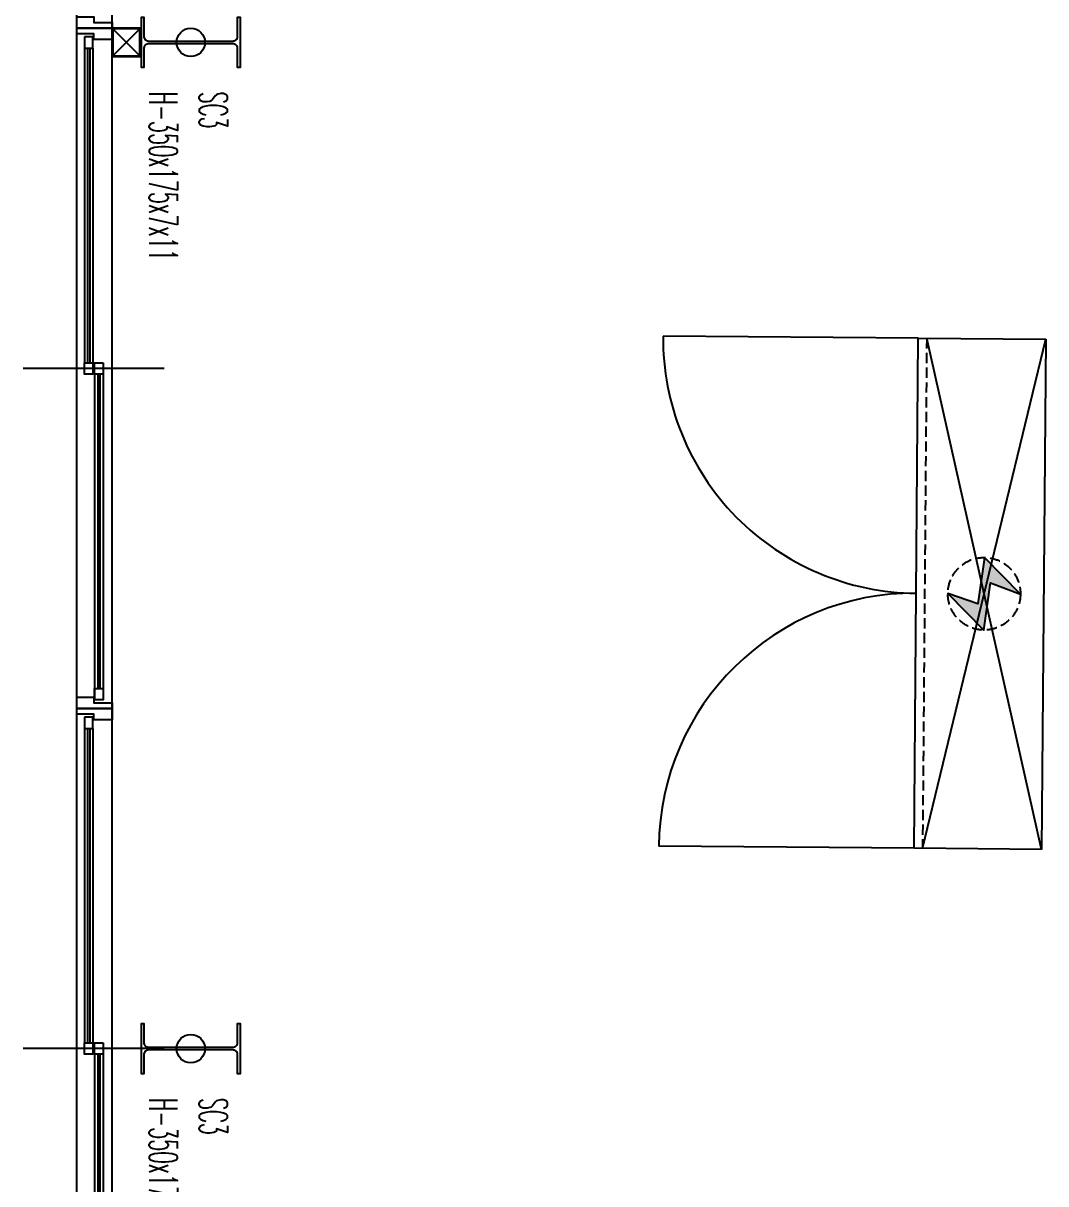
# Model space of a CAD drawing. Header units: millimetres. Extents: x 10462777 to 22643323, y 453826 to 1389191.
# Drawn here: x 11225565 to 11229172, y 607672 to 611766 of the extents above; entities that cross this region are included whole.
import ezdxf
from ezdxf.enums import TextEntityAlignment as Align

# ---------------------------------------------------------------- set-up
doc = ezdxf.new("R2010")
doc.units = ezdxf.units.MM
doc.header["$LTSCALE"] = 200
doc.header["$MEASUREMENT"] = 0
doc.linetypes.add('HIDDEN_KS1', pattern=[0.26, 0.18, -0.08])
doc.layers.get('0').update_dxf_attribs({"linetype": 'CONTINUOUS'})
for name, color, linetype in [('3', 3, 'HIDDEN_KS1'), ('4', 4, 'CONTINUOUS'), ('COL', 2, 'CONTINUOUS'), ('panel', 4, 'CONTINUOUS'), ('PIPE', 4, 'CONTINUOUS'), ('win', 6, 'CONTINUOUS')]:
    doc.layers.add(name, color=color, linetype=linetype)
doc.layers.add('No_Print', color=153, linetype='CONTINUOUS', plot=False)
doc.styles.add('HYwulM', font='txt.shx ', dxfattribs={"bigfont": ' whgtxt.shx'})

# ---------------------------------------------------------------- blocks, each defined once
blk = doc.blocks.new('shot mc')
at = {"layer": '3'}
blk.add_hatch(color=256, dxfattribs=at).paths.add_polyline_path([(13133578.2, -240368), (13133683.3, -240408.1), (13133556.4, -240279.1), (13133532.6, -240442.7), (13133427.4, -240406), (13133554.3, -240535)])
at = {"color": 3}
for p, q in [((13133308, -241305), (13133322.7, -239505.1)), ((13133322.7, -239505.1), (13133772.7, -239508.8)), ((13133338, -241305.3), (13133772.7, -239508.8)), ((13133758, -241308.7), (13133352.7, -239505.3)), ((13133772.7, -239508.8), (13133758, -241308.7)), ((13133758, -241308.7), (13133308, -241305))]:
    blk.add_line(p, q, dxfattribs=at)
blk.add_lwpolyline([(13133683.3, -240408.1), (13133556.4, -240279.1), (13133532.6, -240442.7), (13133427.4, -240406), (13133554.3, -240535), (13133578.2, -240368), (13133683.3, -240408.1)])
at = {"layer": '3'}
blk.add_line((13133352.7, -239505.3), (13133338, -241305.3), dxfattribs=at)
blk.add_circle((13133555.3, -240407), 128, dxfattribs=at)
at = {"layer": '4'}
for p, q in [((13133322.7, -239505.1), (13132422.8, -239497.7)), ((13133308, -241305), (13132408, -241297.7))]:
    blk.add_line(p, q, dxfattribs=at)
for centre, start, end in [((13133322.7, -239505.1), 179.5305, 269.5305), ((13133308, -241305), 89.5305, 179.5305)]:
    blk.add_arc(centre, 900, start, end, dxfattribs=at)

msp = doc.modelspace()

# ---------------------------------------------------------------- linework, layer by layer
at = {"layer": 'COL'}
for points in [[(11226008.32522, 611701.88492, -0.4142135624), (11225992.32522, 611717.88492), (11225992.32522, 611785.88492), (11225981.32522, 611785.88492), (11225981.32522, 611610.88492), (11225992.32522, 611610.88492), (11225992.32522, 611678.88492, -0.4142135624), (11226008.32522, 611694.88492), (11226304.32522, 611694.88492, -0.4142135624), (11226320.32522, 611678.88492), (11226320.32522, 611610.88492), (11226331.32522, 611610.88492), (11226331.32522, 611785.88492), (11226320.32522, 611785.88492), (11226320.32522, 611717.88492, -0.4142135624), (11226304.32522, 611701.88492)], [(11226008.32522, 608151.88492, -0.4142135624), (11225992.32522, 608167.88492), (11225992.32522, 608235.88492), (11225981.32522, 608235.88492), (11225981.32522, 608060.88492), (11225992.32522, 608060.88492), (11225992.32522, 608128.88492, -0.4142135624), (11226008.32522, 608144.88492), (11226304.32522, 608144.88492, -0.4142135624), (11226320.32522, 608128.88492), (11226320.32522, 608060.88492), (11226331.32522, 608060.88492), (11226331.32522, 608235.88492), (11226320.32522, 608235.88492), (11226320.32522, 608167.88492, -0.4142135624), (11226304.32522, 608151.88492)]]:
    msp.add_lwpolyline(points, format="xyb", close=True, dxfattribs=at)
at = {"layer": 'No_Print'}
for centre in [(11226156.32522, 611698.38492), (11226156.32522, 608148.38492)]:
    msp.add_circle(centre, 50, dxfattribs=at)
at = {"layer": 'PIPE'}
for p, q in [((11225881.12522, 611650.68492), (11225976.52522, 611746.08492)), ((11225976.52522, 611650.68492), (11225881.12522, 611746.08492))]:
    msp.add_line(p, q, dxfattribs=at)
for points in [[(11225978.82522, 611648.38492), (11225978.82522, 611748.38492), (11225878.82522, 611748.38492), (11225878.82522, 611648.38492)], [(11225976.52522, 611650.68492), (11225976.52522, 611746.08492), (11225881.12522, 611746.08492), (11225881.12522, 611650.68492)]]:
    msp.add_lwpolyline(points, close=True, dxfattribs=at)
at = {"layer": 'win'}
for p, q in [((11225753.82522, 611748.38492), (11225753.82522, 614148.38492)), ((11225878.82522, 611748.38492), (11225878.82522, 614148.38492)), ((11225753.82522, 609348.38492), (11225753.82522, 611748.38492)), ((11225878.82522, 609348.38492), (11225878.82522, 611748.38492)), ((11225780.82522, 611678.38492), (11225780.82522, 610568.38492)), ((11225791.82522, 611678.38492), (11225791.82522, 610568.38492)), ((11225799.82522, 611678.38492), (11225799.82522, 610568.38492)), ((11225810.82522, 611678.38492), (11225810.82522, 610568.38492)), ((11226062.10189, 610548.38492), (11225565.15245, 610548.38492)), ((11225816.82522, 610528.38492), (11225816.82522, 609378.38492)), ((11225827.82522, 610528.38492), (11225827.82522, 609418.38492)), ((11225835.82522, 610528.38492), (11225835.82522, 609418.38492)), ((11225846.82522, 610528.38492), (11225846.82522, 609418.38492)), ((11225753.82522, 606948.38492), (11225753.82522, 609348.38492)), ((11225878.82522, 606948.38492), (11225878.82522, 609348.38492)), ((11225780.82522, 609278.38492), (11225780.82522, 608168.38492)), ((11225791.82522, 609278.38492), (11225791.82522, 608168.38492)), ((11225799.82522, 609278.38492), (11225799.82522, 608168.38492)), ((11225810.82522, 609278.38492), (11225810.82522, 608168.38492)), ((11226062.10189, 608148.38492), (11225565.15245, 608148.38492)), ((11225816.82522, 608128.38492), (11225816.82522, 606978.38492)), ((11225827.82522, 608128.38492), (11225827.82522, 607018.38492)), ((11225835.82522, 608128.38492), (11225835.82522, 607018.38492)), ((11225846.82522, 608128.38492), (11225846.82522, 607018.38492))]:
    msp.add_line(p, q, dxfattribs=at)
for points in [[(11225848.82522, 611748.38492), (11225753.82522, 611748.38492), (11225753.82522, 611788.38492), (11225813.82522, 611788.38492), (11225813.82522, 611768.38492), (11225878.82522, 611768.38492), (11225878.82522, 611748.38492), (11225848.82522, 611748.38492)], [(11225828.82522, 611748.38492), (11225878.82522, 611748.38492), (11225878.82522, 611708.38492), (11225813.82522, 611708.38492), (11225813.82522, 611728.38492), (11225753.82522, 611728.38492), (11225753.82522, 611748.38492), (11225828.82522, 611748.38492)], [(11225848.82522, 609348.38492), (11225753.82522, 609348.38492), (11225753.82522, 609388.38492), (11225813.82522, 609388.38492), (11225813.82522, 609368.38492), (11225878.82522, 609368.38492), (11225878.82522, 609348.38492), (11225848.82522, 609348.38492)], [(11225828.82522, 609348.38492), (11225878.82522, 609348.38492), (11225878.82522, 609308.38492), (11225813.82522, 609308.38492), (11225813.82522, 609328.38492), (11225753.82522, 609328.38492), (11225753.82522, 609348.38492), (11225828.82522, 609348.38492)]]:
    msp.add_lwpolyline(points, dxfattribs=at)
for points in [[(11225780.82522, 611718.38492), (11225780.82522, 611678.38492), (11225810.82522, 611678.38492), (11225810.82522, 611718.38492)], [(11225810.82522, 610568.38492), (11225810.82522, 610528.38492), (11225780.82522, 610528.38492), (11225780.82522, 610568.38492)], [(11225846.82522, 610568.38492), (11225846.82522, 610528.38492), (11225816.82522, 610528.38492), (11225816.82522, 610568.38492)], [(11225846.82522, 609418.38492), (11225846.82522, 609378.38492), (11225816.82522, 609378.38492), (11225816.82522, 609418.38492)], [(11225780.82522, 609318.38492), (11225780.82522, 609278.38492), (11225810.82522, 609278.38492), (11225810.82522, 609318.38492)], [(11225810.82522, 608168.38492), (11225810.82522, 608128.38492), (11225780.82522, 608128.38492), (11225780.82522, 608168.38492)], [(11225846.82522, 608168.38492), (11225846.82522, 608128.38492), (11225816.82522, 608128.38492), (11225816.82522, 608168.38492)]]:
    msp.add_lwpolyline(points, close=True, dxfattribs=at)

# ---------------------------------------------------------------- block references
at = {"layer": 'panel'}
msp.add_blockref('shot mc', (-1904600.65073, 850160.17441), dxfattribs=at)

# ---------------------------------------------------------------- texts
at = {"layer": 'No_Print', "style": 'HYwulM', "width": 0.5}
for s, p in [('H-350x175x7x11', (11226059.4244, 611524.55013)), ('SC3', (11226235.43451, 611524.55013)), ('H-350x175x7x11', (11226059.4244, 607974.55013)), ('SC3', (11226235.43451, 607974.55013))]:
    msp.add_text(s, height=100, rotation=270, dxfattribs=at).set_placement(p, align=Align.MIDDLE_LEFT)

doc.saveas('drawing.dxf')
